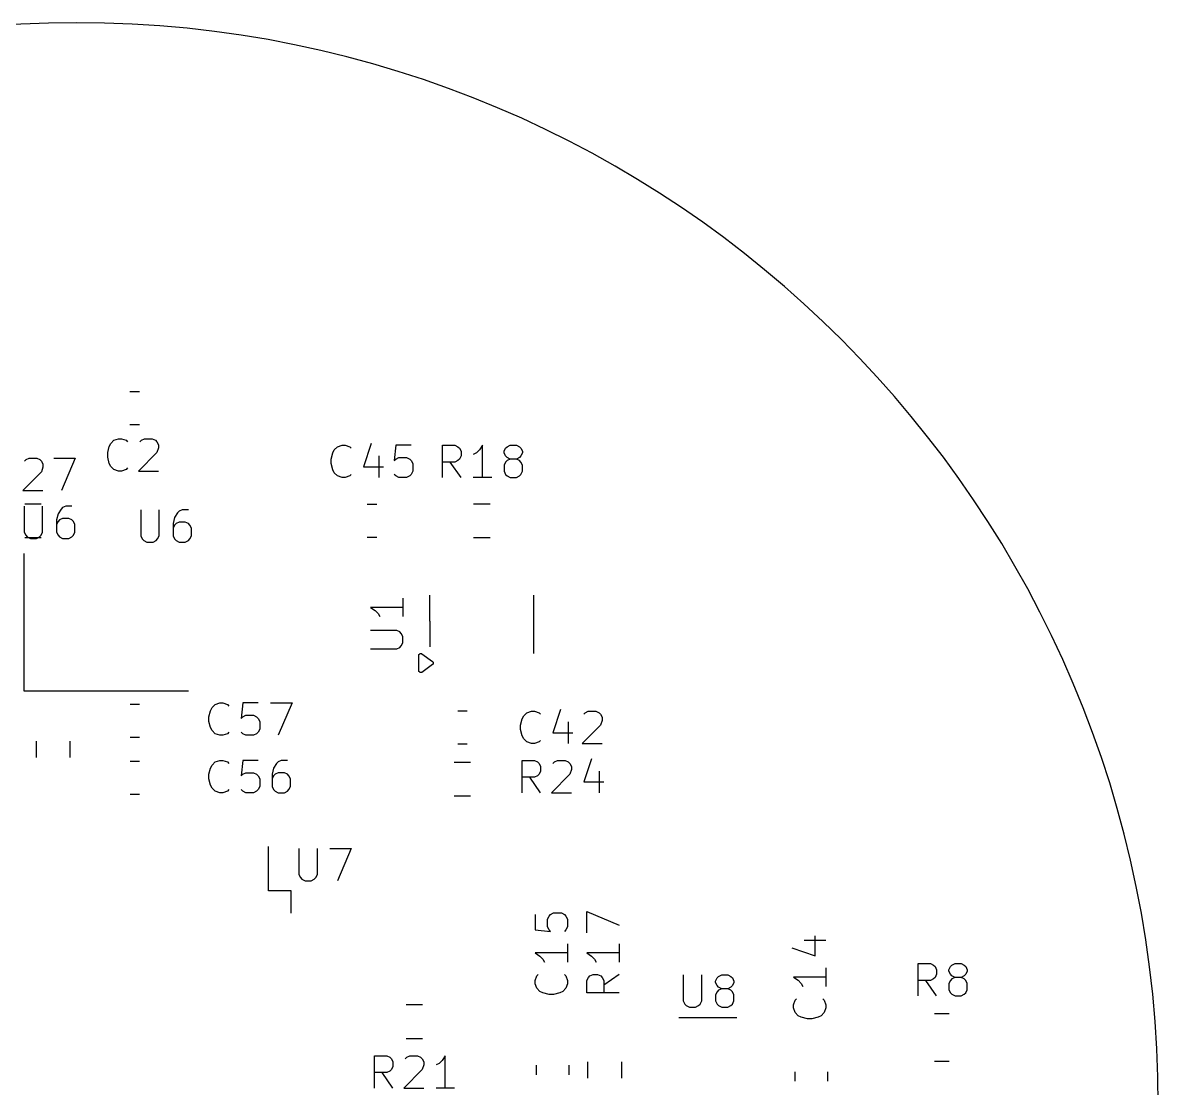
# Model space of a CAD drawing. Header units: inches. Extents: x 10 to 430, y -15 to 282.
# Drawn here: x 93.34 to 128.51, y 190.22 to 223.21 of the extents above; entities that cross this region are included whole.
import ezdxf

# ---------------------------------------------------------------- set-up
doc = ezdxf.new("R2010")
doc.units = ezdxf.units.IN
doc.header["$MEASUREMENT"] = 0
doc.layers.add('BLACK', color=7, linetype='Continuous')

msp = doc.modelspace()

# ---------------------------------------------------------------- linework, layer by layer
at = {"layer": 'BLACK', "linetype": 'Continuous'}
for p, q in [((96.663, 211.792), (96.955, 211.792)), ((96.663, 211.792), (96.955, 211.792)), ((96.663, 210.772), (96.955, 210.772)), ((96.663, 210.772), (96.955, 210.772)), ((96.164, 210.28), (96.307, 210.327)), ((96.164, 210.28), (96.307, 210.327)), ((96.307, 210.327), (96.402, 210.327)), ((96.307, 210.327), (96.402, 210.327)), ((96.402, 210.327), (96.545, 210.28)), ((96.402, 210.327), (96.545, 210.28)), ((97.021, 210.28), (97.116, 210.327)), ((97.021, 210.28), (97.116, 210.327)), ((97.116, 210.327), (97.354, 210.327)), ((97.116, 210.327), (97.354, 210.327)), ((97.354, 210.327), (97.45, 210.28)), ((97.354, 210.327), (97.45, 210.28)), ((95.973, 209.899), (96.021, 210.089)), ((95.973, 209.899), (96.021, 210.089)), ((96.021, 210.089), (96.069, 210.184)), ((96.021, 210.089), (96.069, 210.184)), ((96.069, 210.184), (96.164, 210.28)), ((96.069, 210.184), (96.164, 210.28)), ((96.545, 210.28), (96.592, 210.232)), ((96.545, 210.28), (96.592, 210.232)), ((96.973, 210.232), (97.021, 210.28)), ((96.973, 210.232), (97.021, 210.28)), ((97.45, 210.28), (97.497, 210.232)), ((97.45, 210.28), (97.497, 210.232)), ((97.497, 210.232), (97.545, 210.137)), ((97.497, 210.232), (97.545, 210.137)), ((97.545, 210.042), (97.497, 209.899)), ((97.545, 210.042), (97.497, 209.899)), ((97.545, 210.137), (97.545, 210.042)), ((97.545, 210.137), (97.545, 210.042)), ((102.945, 209.889), (102.992, 209.984)), ((102.945, 209.889), (102.992, 209.984)), ((102.992, 209.984), (103.088, 210.08)), ((102.992, 209.984), (103.088, 210.08)), ((103.088, 210.08), (103.231, 210.127)), ((103.088, 210.08), (103.231, 210.127)), ((103.231, 210.127), (103.326, 210.127)), ((103.231, 210.127), (103.326, 210.127)), ((103.326, 210.127), (103.469, 210.08)), ((103.326, 210.127), (103.469, 210.08)), ((103.469, 210.08), (103.516, 210.032)), ((103.469, 210.08), (103.516, 210.032)), ((104.135, 210.175), (103.897, 209.461)), ((104.135, 210.175), (103.897, 209.461)), ((104.897, 210.127), (104.85, 209.651)), ((104.897, 210.127), (104.85, 209.651)), ((105.373, 210.127), (104.897, 210.127)), ((105.373, 210.127), (104.897, 210.127)), ((106.345, 209.127), (106.345, 210.127)), ((106.345, 210.127), (106.726, 210.127)), ((106.345, 209.127), (106.345, 210.127)), ((106.345, 210.127), (106.726, 210.127)), ((106.726, 210.127), (106.821, 210.08)), ((106.726, 210.127), (106.821, 210.08)), ((106.821, 210.08), (106.869, 210.032)), ((106.821, 210.08), (106.869, 210.032)), ((106.869, 210.032), (106.916, 209.937)), ((106.869, 210.032), (106.916, 209.937)), ((107.488, 209.984), (107.392, 209.889)), ((107.488, 209.984), (107.392, 209.889)), ((107.583, 210.127), (107.488, 209.984)), ((107.583, 210.127), (107.488, 209.984)), ((107.583, 209.127), (107.583, 210.127)), ((107.583, 209.127), (107.583, 210.127)), ((108.25, 209.937), (108.297, 210.032)), ((108.25, 209.937), (108.297, 210.032)), ((108.297, 210.032), (108.345, 210.08)), ((108.297, 210.032), (108.345, 210.08)), ((108.345, 210.08), (108.44, 210.127)), ((108.345, 210.08), (108.44, 210.127)), ((108.44, 210.127), (108.631, 210.127)), ((108.44, 210.127), (108.631, 210.127)), ((108.631, 210.127), (108.726, 210.08)), ((108.631, 210.127), (108.726, 210.08)), ((108.726, 210.08), (108.773, 210.032)), ((108.726, 210.08), (108.773, 210.032)), ((108.773, 210.032), (108.821, 209.937)), ((108.773, 210.032), (108.821, 209.937)), ((93.397, 209.632), (93.445, 209.68)), ((93.445, 209.68), (93.54, 209.727)), ((93.54, 209.727), (93.778, 209.727)), ((93.778, 209.727), (93.873, 209.68)), ((93.873, 209.68), (93.921, 209.632)), ((93.921, 209.632), (93.969, 209.537)), ((94.302, 209.727), (94.969, 209.727)), ((94.969, 209.727), (94.54, 208.727)), ((95.973, 209.756), (95.973, 209.899)), ((95.973, 209.756), (95.973, 209.899)), ((96.021, 209.565), (95.973, 209.756)), ((96.021, 209.565), (95.973, 209.756)), ((97.497, 209.899), (96.926, 209.327)), ((97.497, 209.899), (96.926, 209.327)), ((102.897, 209.699), (102.945, 209.889)), ((102.897, 209.699), (102.945, 209.889)), ((102.897, 209.556), (102.897, 209.699)), ((102.897, 209.556), (102.897, 209.699)), ((104.373, 209.794), (104.373, 209.127)), ((104.373, 209.794), (104.373, 209.127)), ((104.85, 209.651), (104.897, 209.699)), ((104.85, 209.651), (104.897, 209.699)), ((104.897, 209.699), (104.992, 209.746)), ((104.897, 209.699), (104.992, 209.746)), ((104.992, 209.746), (105.231, 209.746)), ((104.992, 209.746), (105.231, 209.746)), ((105.231, 209.746), (105.326, 209.699)), ((105.231, 209.746), (105.326, 209.699)), ((105.326, 209.699), (105.373, 209.651)), ((105.326, 209.699), (105.373, 209.651)), ((105.373, 209.651), (105.421, 209.556)), ((105.373, 209.651), (105.421, 209.556)), ((106.726, 209.604), (106.345, 209.604)), ((106.726, 209.604), (106.345, 209.604)), ((106.916, 209.127), (106.583, 209.604)), ((106.916, 209.127), (106.583, 209.604)), ((106.821, 209.651), (106.726, 209.604)), ((106.821, 209.651), (106.726, 209.604)), ((106.869, 209.699), (106.821, 209.651)), ((106.869, 209.699), (106.821, 209.651)), ((106.916, 209.794), (106.869, 209.699)), ((106.916, 209.794), (106.869, 209.699)), ((106.916, 209.937), (106.916, 209.794)), ((106.916, 209.937), (106.916, 209.794)), ((107.392, 209.889), (107.297, 209.842)), ((107.392, 209.889), (107.297, 209.842)), ((108.25, 209.889), (108.25, 209.937)), ((108.25, 209.889), (108.25, 209.937)), ((108.297, 209.794), (108.25, 209.889)), ((108.297, 209.794), (108.25, 209.889)), ((108.297, 209.604), (108.25, 209.508)), ((108.297, 209.604), (108.25, 209.508)), ((108.345, 209.746), (108.297, 209.794)), ((108.345, 209.746), (108.297, 209.794)), ((108.345, 209.651), (108.297, 209.604)), ((108.345, 209.651), (108.297, 209.604)), ((108.44, 209.699), (108.345, 209.746)), ((108.44, 209.699), (108.345, 209.746)), ((108.44, 209.699), (108.345, 209.651)), ((108.44, 209.699), (108.345, 209.651)), ((108.631, 209.699), (108.44, 209.699)), ((108.631, 209.699), (108.44, 209.699)), ((108.726, 209.746), (108.631, 209.699)), ((108.726, 209.746), (108.631, 209.699)), ((108.726, 209.651), (108.631, 209.699)), ((108.726, 209.651), (108.631, 209.699)), ((108.773, 209.794), (108.726, 209.746)), ((108.773, 209.794), (108.726, 209.746)), ((108.773, 209.604), (108.726, 209.651)), ((108.773, 209.604), (108.726, 209.651)), ((108.821, 209.889), (108.773, 209.794)), ((108.821, 209.889), (108.773, 209.794)), ((108.821, 209.508), (108.773, 209.604)), ((108.821, 209.508), (108.773, 209.604)), ((108.821, 209.937), (108.821, 209.889)), ((108.821, 209.937), (108.821, 209.889)), ((93.921, 209.299), (93.35, 208.727)), ((93.969, 209.442), (93.921, 209.299)), ((93.969, 209.537), (93.969, 209.442)), ((96.069, 209.47), (96.021, 209.565)), ((96.069, 209.47), (96.021, 209.565)), ((96.164, 209.375), (96.069, 209.47)), ((96.164, 209.375), (96.069, 209.47)), ((96.307, 209.327), (96.164, 209.375)), ((96.307, 209.327), (96.164, 209.375)), ((96.402, 209.327), (96.307, 209.327)), ((96.402, 209.327), (96.307, 209.327)), ((96.545, 209.375), (96.402, 209.327)), ((96.545, 209.375), (96.402, 209.327)), ((96.592, 209.423), (96.545, 209.375)), ((96.592, 209.423), (96.545, 209.375)), ((96.926, 209.327), (97.545, 209.327)), ((96.926, 209.327), (97.545, 209.327)), ((102.945, 209.365), (102.897, 209.556)), ((102.945, 209.365), (102.897, 209.556)), ((102.992, 209.27), (102.945, 209.365)), ((102.992, 209.27), (102.945, 209.365)), ((103.088, 209.175), (102.992, 209.27)), ((103.088, 209.175), (102.992, 209.27)), ((103.897, 209.461), (104.516, 209.461)), ((103.897, 209.461), (104.516, 209.461)), ((105.421, 209.318), (105.373, 209.223)), ((105.421, 209.318), (105.373, 209.223)), ((105.421, 209.556), (105.421, 209.318)), ((105.421, 209.556), (105.421, 209.318)), ((108.25, 209.508), (108.25, 209.318)), ((108.25, 209.508), (108.25, 209.318)), ((108.25, 209.318), (108.297, 209.223)), ((108.25, 209.318), (108.297, 209.223)), ((108.773, 209.223), (108.821, 209.318)), ((108.773, 209.223), (108.821, 209.318)), ((108.821, 209.318), (108.821, 209.508)), ((108.821, 209.318), (108.821, 209.508)), ((103.231, 209.127), (103.088, 209.175)), ((103.231, 209.127), (103.088, 209.175)), ((103.326, 209.127), (103.231, 209.127)), ((103.326, 209.127), (103.231, 209.127)), ((103.469, 209.175), (103.326, 209.127)), ((103.469, 209.175), (103.326, 209.127)), ((103.516, 209.223), (103.469, 209.175)), ((103.516, 209.223), (103.469, 209.175)), ((104.897, 209.175), (104.85, 209.223)), ((104.897, 209.175), (104.85, 209.223)), ((104.992, 209.127), (104.897, 209.175)), ((104.992, 209.127), (104.897, 209.175)), ((105.231, 209.127), (104.992, 209.127)), ((105.231, 209.127), (104.992, 209.127)), ((105.326, 209.175), (105.231, 209.127)), ((105.326, 209.175), (105.231, 209.127)), ((105.373, 209.223), (105.326, 209.175)), ((105.373, 209.223), (105.326, 209.175)), ((107.869, 209.127), (107.297, 209.127)), ((107.869, 209.127), (107.297, 209.127)), ((108.297, 209.223), (108.345, 209.175)), ((108.297, 209.223), (108.345, 209.175)), ((108.345, 209.175), (108.44, 209.127)), ((108.345, 209.175), (108.44, 209.127)), ((108.44, 209.127), (108.631, 209.127)), ((108.44, 209.127), (108.631, 209.127)), ((108.631, 209.127), (108.726, 209.175)), ((108.631, 209.127), (108.726, 209.175)), ((108.726, 209.175), (108.773, 209.223)), ((108.726, 209.175), (108.773, 209.223)), ((93.35, 208.727), (93.969, 208.727)), ((93.387, 208.241), (93.387, 207.432)), ((93.914, 208.305), (93.404, 208.305)), ((93.959, 207.432), (93.959, 208.241)), ((94.578, 208.194), (94.53, 208.146)), ((94.673, 208.241), (94.578, 208.194)), ((94.863, 208.241), (94.673, 208.241)), ((104.305, 208.292), (104.013, 208.292)), ((104.305, 208.292), (104.013, 208.292)), ((107.814, 208.305), (107.304, 208.305)), ((107.814, 208.305), (107.304, 208.305)), ((94.435, 208.003), (94.387, 207.813)), ((94.53, 208.146), (94.435, 208.003)), ((94.578, 207.86), (94.482, 207.813)), ((94.768, 207.86), (94.578, 207.86)), ((94.863, 207.813), (94.768, 207.86)), ((96.997, 208.127), (96.997, 207.318)), ((97.569, 207.318), (97.569, 208.127)), ((98.045, 207.889), (97.997, 207.699)), ((98.14, 208.032), (98.045, 207.889)), ((98.188, 208.08), (98.14, 208.032)), ((98.283, 208.127), (98.188, 208.08)), ((98.473, 208.127), (98.283, 208.127)), ((94.387, 207.813), (94.387, 207.432)), ((94.435, 207.765), (94.387, 207.67)), ((94.482, 207.813), (94.435, 207.765)), ((94.911, 207.765), (94.863, 207.813)), ((94.959, 207.67), (94.911, 207.765)), ((94.959, 207.432), (94.959, 207.67)), ((97.997, 207.699), (97.997, 207.318)), ((98.045, 207.651), (97.997, 207.556)), ((98.092, 207.699), (98.045, 207.651)), ((98.188, 207.746), (98.092, 207.699)), ((98.378, 207.746), (98.188, 207.746)), ((98.473, 207.699), (98.378, 207.746)), ((98.521, 207.651), (98.473, 207.699)), ((98.569, 207.556), (98.521, 207.651)), ((98.569, 207.318), (98.569, 207.556)), ((93.387, 207.432), (93.435, 207.337)), ((93.914, 207.26), (93.404, 207.26)), ((93.435, 207.337), (93.482, 207.289)), ((93.482, 207.289), (93.578, 207.241)), ((93.578, 207.241), (93.768, 207.241)), ((93.768, 207.241), (93.863, 207.289)), ((93.863, 207.289), (93.911, 207.337)), ((93.911, 207.337), (93.959, 207.432)), ((94.387, 207.432), (94.435, 207.337)), ((94.435, 207.337), (94.482, 207.289)), ((94.482, 207.289), (94.578, 207.241)), ((94.578, 207.241), (94.768, 207.241)), ((94.768, 207.241), (94.863, 207.289)), ((94.863, 207.289), (94.911, 207.337)), ((94.911, 207.337), (94.959, 207.432)), ((96.997, 207.318), (97.045, 207.223)), ((97.045, 207.223), (97.092, 207.175)), ((97.092, 207.175), (97.188, 207.127)), ((97.378, 207.127), (97.473, 207.175)), ((97.473, 207.175), (97.521, 207.223)), ((97.521, 207.223), (97.569, 207.318)), ((97.997, 207.318), (98.045, 207.223)), ((98.045, 207.223), (98.092, 207.175)), ((98.092, 207.175), (98.188, 207.127)), ((98.378, 207.127), (98.473, 207.175)), ((98.473, 207.175), (98.521, 207.223)), ((98.521, 207.223), (98.569, 207.318)), ((104.305, 207.272), (104.013, 207.272)), ((104.305, 207.272), (104.013, 207.272)), ((107.814, 207.26), (107.304, 207.26)), ((107.814, 207.26), (107.304, 207.26)), ((97.188, 207.127), (97.378, 207.127)), ((98.188, 207.127), (98.378, 207.127)), ((93.377, 206.773), (93.377, 202.523)), ((93.377, 206.773), (93.377, 202.523)), ((105.114, 205.392), (105.114, 204.82)), ((105.114, 205.392), (105.114, 204.82)), ((105.949, 204.682), (105.949, 205.482)), ((105.949, 204.682), (105.949, 205.482)), ((109.169, 203.682), (109.169, 205.482)), ((109.169, 203.682), (109.169, 205.482)), ((105.114, 205.106), (104.114, 205.106)), ((104.114, 205.106), (104.257, 205.011)), ((105.114, 205.106), (104.114, 205.106)), ((104.114, 205.106), (104.257, 205.011)), ((104.257, 205.011), (104.352, 204.915)), ((104.257, 205.011), (104.352, 204.915)), ((104.352, 204.915), (104.4, 204.82)), ((104.352, 204.915), (104.4, 204.82)), ((105.949, 204.682), (105.949, 203.882)), ((105.949, 204.682), (105.949, 203.882)), ((104.923, 204.392), (104.114, 204.392)), ((104.923, 204.392), (104.114, 204.392)), ((105.019, 204.344), (104.923, 204.392)), ((105.019, 204.344), (104.923, 204.392)), ((105.066, 204.296), (105.019, 204.344)), ((105.066, 204.296), (105.019, 204.344)), ((105.114, 204.201), (105.066, 204.296)), ((105.114, 204.201), (105.066, 204.296)), ((105.066, 203.915), (105.114, 204.011)), ((105.066, 203.915), (105.114, 204.011)), ((105.114, 204.011), (105.114, 204.201)), ((105.114, 204.011), (105.114, 204.201)), ((104.114, 203.82), (104.923, 203.82)), ((104.114, 203.82), (104.923, 203.82)), ((104.923, 203.82), (105.019, 203.868)), ((104.923, 203.82), (105.019, 203.868)), ((105.019, 203.868), (105.066, 203.915)), ((105.019, 203.868), (105.066, 203.915)), ((105.609, 203.622), (105.611, 203.633)), ((105.609, 203.622), (105.611, 203.633)), ((105.609, 203.142), (105.609, 203.622)), ((105.609, 203.142), (105.609, 203.622)), ((105.611, 203.636), (105.612, 203.638)), ((105.611, 203.636), (105.612, 203.638)), ((105.611, 203.633), (105.611, 203.636)), ((105.611, 203.633), (105.611, 203.636)), ((105.612, 203.638), (105.614, 203.645)), ((105.612, 203.638), (105.614, 203.645)), ((105.614, 203.645), (105.627, 203.658)), ((105.614, 203.645), (105.627, 203.658)), ((105.627, 203.658), (105.638, 203.673)), ((105.627, 203.658), (105.638, 203.673)), ((105.638, 203.673), (105.643, 203.674)), ((105.638, 203.673), (105.643, 203.674)), ((105.643, 203.674), (105.646, 203.678)), ((105.643, 203.674), (105.646, 203.678)), ((105.646, 203.678), (105.665, 203.678)), ((105.646, 203.678), (105.665, 203.678)), ((105.665, 203.678), (105.683, 203.68)), ((105.665, 203.678), (105.683, 203.68)), ((105.683, 203.68), (105.689, 203.678)), ((105.683, 203.68), (105.689, 203.678)), ((105.689, 203.678), (105.692, 203.678)), ((105.689, 203.678), (105.692, 203.678)), ((105.692, 203.678), (105.694, 203.675)), ((105.692, 203.678), (105.694, 203.675)), ((105.694, 203.675), (105.704, 203.671)), ((105.694, 203.675), (105.704, 203.671)), ((105.704, 203.671), (106.034, 203.431)), ((105.704, 203.671), (106.034, 203.431)), ((106.034, 203.334), (105.704, 203.094)), ((106.034, 203.334), (105.704, 203.094)), ((106.034, 203.431), (106.05, 203.413)), ((106.034, 203.431), (106.05, 203.413)), ((106.05, 203.351), (106.034, 203.334)), ((106.05, 203.351), (106.034, 203.334)), ((106.05, 203.413), (106.052, 203.404)), ((106.05, 203.413), (106.052, 203.404)), ((106.052, 203.36), (106.05, 203.351)), ((106.052, 203.36), (106.05, 203.351)), ((106.052, 203.404), (106.057, 203.396)), ((106.052, 203.404), (106.057, 203.396)), ((106.057, 203.368), (106.052, 203.36)), ((106.057, 203.368), (106.052, 203.36)), ((106.057, 203.396), (106.055, 203.382)), ((106.057, 203.396), (106.055, 203.382)), ((106.055, 203.382), (106.057, 203.368)), ((106.055, 203.382), (106.057, 203.368)), ((105.611, 203.131), (105.609, 203.142)), ((105.611, 203.131), (105.609, 203.142)), ((105.611, 203.128), (105.611, 203.131)), ((105.611, 203.128), (105.611, 203.131)), ((105.612, 203.126), (105.611, 203.128)), ((105.612, 203.126), (105.611, 203.128)), ((105.614, 203.119), (105.612, 203.126)), ((105.614, 203.119), (105.612, 203.126)), ((105.627, 203.106), (105.614, 203.119)), ((105.627, 203.106), (105.614, 203.119)), ((105.638, 203.091), (105.627, 203.106)), ((105.638, 203.091), (105.627, 203.106)), ((105.643, 203.09), (105.638, 203.091)), ((105.643, 203.09), (105.638, 203.091)), ((105.646, 203.087), (105.643, 203.09)), ((105.646, 203.087), (105.643, 203.09)), ((105.665, 203.087), (105.646, 203.087)), ((105.665, 203.087), (105.646, 203.087)), ((105.683, 203.084), (105.665, 203.087)), ((105.683, 203.084), (105.665, 203.087)), ((105.689, 203.087), (105.683, 203.084)), ((105.689, 203.087), (105.683, 203.084)), ((105.692, 203.087), (105.689, 203.087)), ((105.692, 203.087), (105.689, 203.087)), ((105.694, 203.089), (105.692, 203.087)), ((105.694, 203.089), (105.692, 203.087)), ((105.704, 203.094), (105.694, 203.089)), ((105.704, 203.094), (105.694, 203.089)), ((93.377, 202.523), (98.477, 202.523)), ((93.377, 202.523), (98.477, 202.523)), ((96.67, 202.11), (96.962, 202.11)), ((96.67, 202.11), (96.962, 202.11)), ((99.11, 201.717), (99.158, 201.907)), ((99.11, 201.717), (99.158, 201.907)), ((99.158, 201.907), (99.205, 202.002)), ((99.158, 201.907), (99.205, 202.002)), ((99.205, 202.002), (99.301, 202.098)), ((99.205, 202.002), (99.301, 202.098)), ((99.301, 202.098), (99.444, 202.145)), ((99.301, 202.098), (99.444, 202.145)), ((99.444, 202.145), (99.539, 202.145)), ((99.444, 202.145), (99.539, 202.145)), ((99.539, 202.145), (99.682, 202.098)), ((99.539, 202.145), (99.682, 202.098)), ((99.682, 202.098), (99.729, 202.05)), ((99.682, 202.098), (99.729, 202.05)), ((100.158, 202.145), (100.11, 201.669)), ((100.158, 202.145), (100.11, 201.669)), ((100.634, 202.145), (100.158, 202.145)), ((100.634, 202.145), (100.158, 202.145)), ((101.015, 202.145), (101.682, 202.145)), ((101.015, 202.145), (101.682, 202.145)), ((101.682, 202.145), (101.253, 201.145)), ((101.682, 202.145), (101.253, 201.145)), ((107.105, 201.892), (106.813, 201.892)), ((107.105, 201.892), (106.813, 201.892)), ((108.953, 201.844), (109.096, 201.891)), ((108.953, 201.844), (109.096, 201.891)), ((109.096, 201.891), (109.191, 201.891)), ((109.096, 201.891), (109.191, 201.891)), ((109.191, 201.891), (109.334, 201.844)), ((109.191, 201.891), (109.334, 201.844)), ((110, 201.939), (109.762, 201.225)), ((110, 201.939), (109.762, 201.225)), ((110.762, 201.844), (110.857, 201.891)), ((110.762, 201.844), (110.857, 201.891)), ((110.857, 201.891), (111.096, 201.891)), ((110.857, 201.891), (111.096, 201.891)), ((111.096, 201.891), (111.191, 201.844)), ((111.096, 201.891), (111.191, 201.844)), ((99.11, 201.574), (99.11, 201.717)), ((99.11, 201.574), (99.11, 201.717)), ((99.158, 201.383), (99.11, 201.574)), ((99.158, 201.383), (99.11, 201.574)), ((100.11, 201.669), (100.158, 201.717)), ((100.11, 201.669), (100.158, 201.717)), ((100.158, 201.717), (100.253, 201.764)), ((100.158, 201.717), (100.253, 201.764)), ((100.253, 201.764), (100.491, 201.764)), ((100.253, 201.764), (100.491, 201.764)), ((100.491, 201.764), (100.586, 201.717)), ((100.491, 201.764), (100.586, 201.717)), ((100.586, 201.717), (100.634, 201.669)), ((100.586, 201.717), (100.634, 201.669)), ((100.634, 201.669), (100.682, 201.574)), ((100.634, 201.669), (100.682, 201.574)), ((100.682, 201.574), (100.682, 201.336)), ((100.682, 201.574), (100.682, 201.336)), ((108.762, 201.463), (108.81, 201.653)), ((108.762, 201.463), (108.81, 201.653)), ((108.81, 201.653), (108.857, 201.748)), ((108.81, 201.653), (108.857, 201.748)), ((108.857, 201.748), (108.953, 201.844)), ((108.857, 201.748), (108.953, 201.844)), ((109.334, 201.844), (109.381, 201.796)), ((109.334, 201.844), (109.381, 201.796)), ((110.238, 201.558), (110.238, 200.891)), ((110.238, 201.558), (110.238, 200.891)), ((110.715, 201.796), (110.762, 201.844)), ((110.715, 201.796), (110.762, 201.844)), ((111.191, 201.844), (111.238, 201.796)), ((111.191, 201.844), (111.238, 201.796)), ((111.238, 201.796), (111.286, 201.701)), ((111.238, 201.796), (111.286, 201.701)), ((111.286, 201.606), (111.238, 201.463)), ((111.286, 201.606), (111.238, 201.463)), ((111.286, 201.701), (111.286, 201.606)), ((111.286, 201.701), (111.286, 201.606)), ((99.205, 201.288), (99.158, 201.383)), ((99.205, 201.288), (99.158, 201.383)), ((99.301, 201.193), (99.205, 201.288)), ((99.301, 201.193), (99.205, 201.288)), ((99.444, 201.145), (99.301, 201.193)), ((99.444, 201.145), (99.301, 201.193)), ((99.682, 201.193), (99.539, 201.145)), ((99.682, 201.193), (99.539, 201.145)), ((99.729, 201.241), (99.682, 201.193)), ((99.729, 201.241), (99.682, 201.193)), ((100.158, 201.193), (100.11, 201.241)), ((100.158, 201.193), (100.11, 201.241)), ((100.253, 201.145), (100.158, 201.193)), ((100.253, 201.145), (100.158, 201.193)), ((100.586, 201.193), (100.491, 201.145)), ((100.586, 201.193), (100.491, 201.145)), ((100.634, 201.241), (100.586, 201.193)), ((100.634, 201.241), (100.586, 201.193)), ((100.682, 201.336), (100.634, 201.241)), ((100.682, 201.336), (100.634, 201.241)), ((108.762, 201.32), (108.762, 201.463)), ((108.762, 201.32), (108.762, 201.463)), ((108.81, 201.129), (108.762, 201.32)), ((108.81, 201.129), (108.762, 201.32)), ((109.762, 201.225), (110.381, 201.225)), ((109.762, 201.225), (110.381, 201.225)), ((111.238, 201.463), (110.667, 200.891)), ((111.238, 201.463), (110.667, 200.891)), ((93.754, 200.966), (93.754, 200.456)), ((93.754, 200.966), (93.754, 200.456)), ((94.799, 200.966), (94.799, 200.456)), ((94.799, 200.966), (94.799, 200.456)), ((96.67, 201.09), (96.962, 201.09)), ((96.67, 201.09), (96.962, 201.09)), ((99.539, 201.145), (99.444, 201.145)), ((99.539, 201.145), (99.444, 201.145)), ((100.491, 201.145), (100.253, 201.145)), ((100.491, 201.145), (100.253, 201.145)), ((107.105, 200.872), (106.813, 200.872)), ((107.105, 200.872), (106.813, 200.872)), ((108.857, 201.034), (108.81, 201.129)), ((108.857, 201.034), (108.81, 201.129)), ((108.953, 200.939), (108.857, 201.034)), ((108.953, 200.939), (108.857, 201.034)), ((109.096, 200.891), (108.953, 200.939)), ((109.096, 200.891), (108.953, 200.939)), ((109.191, 200.891), (109.096, 200.891)), ((109.191, 200.891), (109.096, 200.891)), ((109.334, 200.939), (109.191, 200.891)), ((109.334, 200.939), (109.191, 200.891)), ((109.381, 200.987), (109.334, 200.939)), ((109.381, 200.987), (109.334, 200.939)), ((110.667, 200.891), (111.286, 200.891)), ((110.667, 200.891), (111.286, 200.891)), ((96.962, 200.332), (96.67, 200.332)), ((96.962, 200.332), (96.67, 200.332)), ((99.11, 199.939), (99.158, 200.129)), ((99.11, 199.939), (99.158, 200.129)), ((99.158, 200.129), (99.205, 200.224)), ((99.158, 200.129), (99.205, 200.224)), ((99.205, 200.224), (99.301, 200.32)), ((99.205, 200.224), (99.301, 200.32)), ((99.301, 200.32), (99.444, 200.367)), ((99.301, 200.32), (99.444, 200.367)), ((99.444, 200.367), (99.539, 200.367)), ((99.444, 200.367), (99.539, 200.367)), ((99.539, 200.367), (99.682, 200.32)), ((99.539, 200.367), (99.682, 200.32)), ((99.682, 200.32), (99.729, 200.272)), ((99.682, 200.32), (99.729, 200.272)), ((100.158, 200.367), (100.11, 199.891)), ((100.158, 200.367), (100.11, 199.891)), ((100.634, 200.367), (100.158, 200.367)), ((100.634, 200.367), (100.158, 200.367)), ((101.11, 200.129), (101.063, 199.939)), ((101.11, 200.129), (101.063, 199.939)), ((101.205, 200.272), (101.11, 200.129)), ((101.205, 200.272), (101.11, 200.129)), ((101.253, 200.32), (101.205, 200.272)), ((101.253, 200.32), (101.205, 200.272)), ((101.348, 200.367), (101.253, 200.32)), ((101.348, 200.367), (101.253, 200.32)), ((101.539, 200.367), (101.348, 200.367)), ((101.539, 200.367), (101.348, 200.367)), ((107.214, 200.305), (106.704, 200.305)), ((107.214, 200.305), (106.704, 200.305)), ((108.81, 199.367), (108.81, 200.367)), ((108.81, 200.367), (109.191, 200.367)), ((108.81, 199.367), (108.81, 200.367)), ((108.81, 200.367), (109.191, 200.367)), ((109.191, 200.367), (109.286, 200.32)), ((109.191, 200.367), (109.286, 200.32)), ((109.286, 200.32), (109.334, 200.272)), ((109.286, 200.32), (109.334, 200.272)), ((109.334, 200.272), (109.381, 200.177)), ((109.334, 200.272), (109.381, 200.177)), ((109.381, 200.177), (109.381, 200.034)), ((109.381, 200.177), (109.381, 200.034)), ((109.762, 200.272), (109.81, 200.32)), ((109.762, 200.272), (109.81, 200.32)), ((109.81, 200.32), (109.905, 200.367)), ((109.81, 200.32), (109.905, 200.367)), ((109.905, 200.367), (110.143, 200.367)), ((109.905, 200.367), (110.143, 200.367)), ((110.143, 200.367), (110.238, 200.32)), ((110.143, 200.367), (110.238, 200.32)), ((110.238, 200.32), (110.286, 200.272)), ((110.238, 200.32), (110.286, 200.272)), ((110.286, 200.272), (110.334, 200.177)), ((110.286, 200.272), (110.334, 200.177)), ((110.334, 200.177), (110.334, 200.082)), ((110.334, 200.177), (110.334, 200.082)), ((110.953, 200.415), (110.715, 199.701)), ((110.953, 200.415), (110.715, 199.701)), ((99.11, 199.796), (99.11, 199.939)), ((99.11, 199.796), (99.11, 199.939)), ((99.158, 199.605), (99.11, 199.796)), ((99.158, 199.605), (99.11, 199.796)), ((100.11, 199.891), (100.158, 199.939)), ((100.11, 199.891), (100.158, 199.939)), ((100.158, 199.939), (100.253, 199.986)), ((100.158, 199.939), (100.253, 199.986)), ((100.253, 199.986), (100.491, 199.986)), ((100.253, 199.986), (100.491, 199.986)), ((100.491, 199.986), (100.586, 199.939)), ((100.491, 199.986), (100.586, 199.939)), ((100.586, 199.939), (100.634, 199.891)), ((100.586, 199.939), (100.634, 199.891)), ((100.634, 199.891), (100.682, 199.796)), ((100.634, 199.891), (100.682, 199.796)), ((100.682, 199.796), (100.682, 199.558)), ((100.682, 199.796), (100.682, 199.558)), ((101.063, 199.939), (101.063, 199.558)), ((101.063, 199.939), (101.063, 199.558)), ((101.11, 199.891), (101.063, 199.796)), ((101.11, 199.891), (101.063, 199.796)), ((101.158, 199.939), (101.11, 199.891)), ((101.158, 199.939), (101.11, 199.891)), ((101.253, 199.986), (101.158, 199.939)), ((101.253, 199.986), (101.158, 199.939)), ((101.444, 199.986), (101.253, 199.986)), ((101.444, 199.986), (101.253, 199.986)), ((101.539, 199.939), (101.444, 199.986)), ((101.539, 199.939), (101.444, 199.986)), ((101.586, 199.891), (101.539, 199.939)), ((101.586, 199.891), (101.539, 199.939)), ((101.634, 199.796), (101.586, 199.891)), ((101.634, 199.796), (101.586, 199.891)), ((101.634, 199.558), (101.634, 199.796)), ((101.634, 199.558), (101.634, 199.796)), ((109.191, 199.844), (108.81, 199.844)), ((109.191, 199.844), (108.81, 199.844)), ((109.381, 199.367), (109.048, 199.844)), ((109.381, 199.367), (109.048, 199.844)), ((109.286, 199.891), (109.191, 199.844)), ((109.286, 199.891), (109.191, 199.844)), ((109.334, 199.939), (109.286, 199.891)), ((109.334, 199.939), (109.286, 199.891)), ((109.381, 200.034), (109.334, 199.939)), ((109.381, 200.034), (109.334, 199.939)), ((110.286, 199.939), (109.715, 199.367)), ((110.286, 199.939), (109.715, 199.367)), ((110.334, 200.082), (110.286, 199.939)), ((110.334, 200.082), (110.286, 199.939)), ((111.191, 200.034), (111.191, 199.367)), ((111.191, 200.034), (111.191, 199.367)), ((99.205, 199.51), (99.158, 199.605)), ((99.205, 199.51), (99.158, 199.605)), ((99.301, 199.415), (99.205, 199.51)), ((99.301, 199.415), (99.205, 199.51)), ((99.444, 199.367), (99.301, 199.415)), ((99.444, 199.367), (99.301, 199.415)), ((99.682, 199.415), (99.539, 199.367)), ((99.682, 199.415), (99.539, 199.367)), ((99.729, 199.463), (99.682, 199.415)), ((99.729, 199.463), (99.682, 199.415)), ((100.158, 199.415), (100.11, 199.463)), ((100.158, 199.415), (100.11, 199.463)), ((100.253, 199.367), (100.158, 199.415)), ((100.253, 199.367), (100.158, 199.415)), ((100.586, 199.415), (100.491, 199.367)), ((100.586, 199.415), (100.491, 199.367)), ((100.634, 199.463), (100.586, 199.415)), ((100.634, 199.463), (100.586, 199.415)), ((100.682, 199.558), (100.634, 199.463)), ((100.682, 199.558), (100.634, 199.463)), ((101.063, 199.558), (101.11, 199.463)), ((101.063, 199.558), (101.11, 199.463)), ((101.11, 199.463), (101.158, 199.415)), ((101.11, 199.463), (101.158, 199.415)), ((101.158, 199.415), (101.253, 199.367)), ((101.158, 199.415), (101.253, 199.367)), ((101.444, 199.367), (101.539, 199.415)), ((101.444, 199.367), (101.539, 199.415)), ((101.539, 199.415), (101.586, 199.463)), ((101.539, 199.415), (101.586, 199.463)), ((101.586, 199.463), (101.634, 199.558)), ((101.586, 199.463), (101.634, 199.558)), ((110.715, 199.701), (111.334, 199.701)), ((110.715, 199.701), (111.334, 199.701)), ((96.962, 199.312), (96.67, 199.312)), ((96.962, 199.312), (96.67, 199.312)), ((99.539, 199.367), (99.444, 199.367)), ((99.539, 199.367), (99.444, 199.367)), ((100.491, 199.367), (100.253, 199.367)), ((100.491, 199.367), (100.253, 199.367)), ((101.253, 199.367), (101.444, 199.367)), ((101.253, 199.367), (101.444, 199.367)), ((107.214, 199.26), (106.704, 199.26)), ((107.214, 199.26), (106.704, 199.26)), ((109.715, 199.367), (110.334, 199.367)), ((109.715, 199.367), (110.334, 199.367)), ((100.955, 196.334), (100.955, 197.699)), ((100.955, 196.334), (100.955, 197.699)), ((101.896, 197.643), (101.896, 196.834)), ((101.896, 197.643), (101.896, 196.834)), ((102.468, 196.834), (102.468, 197.643)), ((102.468, 196.834), (102.468, 197.643)), ((102.849, 197.643), (103.515, 197.643)), ((102.849, 197.643), (103.515, 197.643)), ((103.515, 197.643), (103.087, 196.643)), ((103.515, 197.643), (103.087, 196.643)), ((101.896, 196.834), (101.944, 196.738)), ((101.896, 196.834), (101.944, 196.738)), ((101.944, 196.738), (101.991, 196.691)), ((101.944, 196.738), (101.991, 196.691)), ((101.991, 196.691), (102.087, 196.643)), ((101.991, 196.691), (102.087, 196.643)), ((102.087, 196.643), (102.277, 196.643)), ((102.087, 196.643), (102.277, 196.643)), ((102.277, 196.643), (102.372, 196.691)), ((102.277, 196.643), (102.372, 196.691)), ((102.372, 196.691), (102.42, 196.738)), ((102.372, 196.691), (102.42, 196.738)), ((102.42, 196.738), (102.468, 196.834)), ((102.42, 196.738), (102.468, 196.834)), ((101.655, 196.334), (100.955, 196.334)), ((101.655, 196.334), (100.955, 196.334)), ((101.655, 195.634), (101.655, 196.334)), ((101.655, 195.634), (101.655, 196.334)), ((109.214, 195.596), (109.214, 195.12)), ((109.214, 195.596), (109.214, 195.12)), ((109.595, 195.454), (109.643, 195.549)), ((109.595, 195.454), (109.643, 195.549)), ((109.643, 195.549), (109.69, 195.596)), ((109.643, 195.549), (109.69, 195.596)), ((109.69, 195.596), (109.785, 195.644)), ((109.69, 195.596), (109.785, 195.644)), ((109.785, 195.644), (110.023, 195.644)), ((109.785, 195.644), (110.023, 195.644)), ((110.023, 195.644), (110.119, 195.596)), ((110.023, 195.644), (110.119, 195.596)), ((110.119, 195.596), (110.166, 195.549)), ((110.119, 195.596), (110.166, 195.549)), ((110.166, 195.549), (110.214, 195.454)), ((110.166, 195.549), (110.214, 195.454)), ((110.814, 195.025), (110.814, 195.692)), ((110.814, 195.692), (111.814, 195.263)), ((110.814, 195.025), (110.814, 195.692)), ((110.814, 195.692), (111.814, 195.263)), ((109.595, 195.215), (109.595, 195.454)), ((109.595, 195.215), (109.595, 195.454)), ((109.643, 195.12), (109.595, 195.215)), ((109.643, 195.12), (109.595, 195.215)), ((110.214, 195.215), (110.166, 195.12)), ((110.214, 195.215), (110.166, 195.12)), ((110.214, 195.454), (110.214, 195.215)), ((110.214, 195.454), (110.214, 195.215)), ((109.214, 195.12), (109.69, 195.073)), ((109.214, 195.12), (109.69, 195.073)), ((109.69, 195.073), (109.643, 195.12)), ((109.69, 195.073), (109.643, 195.12)), ((110.166, 195.12), (110.119, 195.073)), ((110.166, 195.12), (110.119, 195.073)), ((117.881, 194.321), (117.881, 194.94)), ((117.881, 194.321), (117.881, 194.94)), ((110.214, 194.692), (110.214, 194.12)), ((110.214, 194.692), (110.214, 194.12)), ((111.814, 194.692), (111.814, 194.12)), ((111.814, 194.692), (111.814, 194.12)), ((117.166, 194.559), (117.881, 194.321)), ((117.166, 194.559), (117.881, 194.321)), ((117.547, 194.797), (118.214, 194.797)), ((117.547, 194.797), (118.214, 194.797)), ((110.214, 194.406), (109.214, 194.406)), ((109.214, 194.406), (109.357, 194.311)), ((110.214, 194.406), (109.214, 194.406)), ((109.214, 194.406), (109.357, 194.311)), ((109.357, 194.311), (109.452, 194.215)), ((109.357, 194.311), (109.452, 194.215)), ((109.452, 194.215), (109.5, 194.12)), ((109.452, 194.215), (109.5, 194.12)), ((111.814, 194.406), (110.814, 194.406)), ((110.814, 194.406), (110.957, 194.311)), ((111.814, 194.406), (110.814, 194.406)), ((110.814, 194.406), (110.957, 194.311)), ((110.957, 194.311), (111.052, 194.215)), ((110.957, 194.311), (111.052, 194.215)), ((111.052, 194.215), (111.1, 194.12)), ((111.052, 194.215), (111.1, 194.12)), ((118.214, 193.94), (118.214, 193.368)), ((118.214, 193.94), (118.214, 193.368)), ((121.071, 193.077), (121.071, 194.077)), ((121.071, 194.077), (121.452, 194.077)), ((121.071, 193.077), (121.071, 194.077)), ((121.071, 194.077), (121.452, 194.077)), ((121.452, 194.077), (121.547, 194.03)), ((121.452, 194.077), (121.547, 194.03)), ((121.547, 194.03), (121.595, 193.982)), ((121.547, 194.03), (121.595, 193.982)), ((121.595, 193.982), (121.642, 193.887)), ((121.595, 193.982), (121.642, 193.887)), ((121.642, 193.887), (121.642, 193.744)), ((121.642, 193.887), (121.642, 193.744)), ((122.023, 193.887), (122.071, 193.982)), ((122.023, 193.887), (122.071, 193.982)), ((122.023, 193.839), (122.023, 193.887)), ((122.023, 193.839), (122.023, 193.887)), ((122.071, 193.744), (122.023, 193.839)), ((122.071, 193.744), (122.023, 193.839)), ((122.071, 193.982), (122.119, 194.03)), ((122.071, 193.982), (122.119, 194.03)), ((122.119, 194.03), (122.214, 194.077)), ((122.119, 194.03), (122.214, 194.077)), ((122.214, 194.077), (122.404, 194.077)), ((122.214, 194.077), (122.404, 194.077)), ((122.404, 194.077), (122.5, 194.03)), ((122.404, 194.077), (122.5, 194.03)), ((122.5, 194.03), (122.547, 193.982)), ((122.5, 194.03), (122.547, 193.982)), ((122.547, 193.982), (122.595, 193.887)), ((122.547, 193.982), (122.595, 193.887)), ((122.595, 193.839), (122.547, 193.744)), ((122.595, 193.839), (122.547, 193.744)), ((122.595, 193.887), (122.595, 193.839)), ((122.595, 193.887), (122.595, 193.839)), ((109.214, 193.549), (109.262, 193.692)), ((109.214, 193.549), (109.262, 193.692)), ((109.214, 193.454), (109.214, 193.549)), ((109.214, 193.454), (109.214, 193.549)), ((109.262, 193.311), (109.214, 193.454)), ((109.262, 193.311), (109.214, 193.454)), ((109.262, 193.692), (109.309, 193.739)), ((109.262, 193.692), (109.309, 193.739)), ((110.119, 193.739), (110.166, 193.692)), ((110.119, 193.739), (110.166, 193.692)), ((110.166, 193.692), (110.214, 193.549)), ((110.166, 193.692), (110.214, 193.549)), ((110.214, 193.454), (110.166, 193.311)), ((110.214, 193.454), (110.166, 193.311)), ((110.214, 193.549), (110.214, 193.454)), ((110.214, 193.549), (110.214, 193.454)), ((110.814, 193.549), (110.862, 193.644)), ((110.814, 193.549), (110.862, 193.644)), ((110.814, 193.168), (110.814, 193.549)), ((110.814, 193.168), (110.814, 193.549)), ((110.862, 193.644), (110.909, 193.692)), ((110.862, 193.644), (110.909, 193.692)), ((110.909, 193.692), (111.004, 193.739)), ((110.909, 193.692), (111.004, 193.739)), ((111.004, 193.739), (111.147, 193.739)), ((111.004, 193.739), (111.147, 193.739)), ((111.147, 193.739), (111.243, 193.692)), ((111.147, 193.739), (111.243, 193.692)), ((111.243, 193.692), (111.29, 193.644)), ((111.243, 193.692), (111.29, 193.644)), ((111.29, 193.644), (111.338, 193.549)), ((111.29, 193.644), (111.338, 193.549)), ((111.814, 193.739), (111.338, 193.406)), ((111.814, 193.739), (111.338, 193.406)), ((111.338, 193.549), (111.338, 193.168)), ((111.338, 193.549), (111.338, 193.168)), ((113.797, 193.727), (113.797, 192.918)), ((113.797, 193.727), (113.797, 192.918)), ((114.369, 192.918), (114.369, 193.727)), ((114.369, 192.918), (114.369, 193.727)), ((114.797, 193.537), (114.845, 193.632)), ((114.797, 193.537), (114.845, 193.632)), ((114.797, 193.489), (114.797, 193.537)), ((114.797, 193.489), (114.797, 193.537)), ((114.845, 193.394), (114.797, 193.489)), ((114.845, 193.394), (114.797, 193.489)), ((114.845, 193.632), (114.892, 193.68)), ((114.845, 193.632), (114.892, 193.68)), ((114.892, 193.68), (114.988, 193.727)), ((114.892, 193.68), (114.988, 193.727)), ((114.988, 193.727), (115.178, 193.727)), ((114.988, 193.727), (115.178, 193.727)), ((115.178, 193.727), (115.273, 193.68)), ((115.178, 193.727), (115.273, 193.68)), ((115.273, 193.68), (115.321, 193.632)), ((115.273, 193.68), (115.321, 193.632)), ((115.321, 193.632), (115.369, 193.537)), ((115.321, 193.632), (115.369, 193.537)), ((115.369, 193.489), (115.321, 193.394)), ((115.369, 193.489), (115.321, 193.394)), ((115.369, 193.537), (115.369, 193.489)), ((115.369, 193.537), (115.369, 193.489)), ((118.214, 193.654), (117.214, 193.654)), ((117.214, 193.654), (117.357, 193.559)), ((118.214, 193.654), (117.214, 193.654)), ((117.214, 193.654), (117.357, 193.559)), ((117.357, 193.559), (117.452, 193.463)), ((117.357, 193.559), (117.452, 193.463)), ((117.452, 193.463), (117.5, 193.368)), ((117.452, 193.463), (117.5, 193.368)), ((121.452, 193.554), (121.071, 193.554)), ((121.452, 193.554), (121.071, 193.554)), ((121.642, 193.077), (121.309, 193.554)), ((121.642, 193.077), (121.309, 193.554)), ((121.547, 193.601), (121.452, 193.554)), ((121.547, 193.601), (121.452, 193.554)), ((121.595, 193.649), (121.547, 193.601)), ((121.595, 193.649), (121.547, 193.601)), ((121.642, 193.744), (121.595, 193.649)), ((121.642, 193.744), (121.595, 193.649)), ((122.071, 193.554), (122.023, 193.458)), ((122.071, 193.554), (122.023, 193.458)), ((122.023, 193.458), (122.023, 193.268)), ((122.023, 193.458), (122.023, 193.268)), ((122.119, 193.696), (122.071, 193.744)), ((122.119, 193.696), (122.071, 193.744)), ((122.119, 193.601), (122.071, 193.554)), ((122.119, 193.601), (122.071, 193.554)), ((122.214, 193.649), (122.119, 193.696)), ((122.214, 193.649), (122.119, 193.696)), ((122.214, 193.649), (122.119, 193.601)), ((122.214, 193.649), (122.119, 193.601)), ((122.404, 193.649), (122.214, 193.649)), ((122.404, 193.649), (122.214, 193.649)), ((122.5, 193.696), (122.404, 193.649)), ((122.5, 193.696), (122.404, 193.649)), ((122.5, 193.601), (122.404, 193.649)), ((122.5, 193.601), (122.404, 193.649)), ((122.547, 193.744), (122.5, 193.696)), ((122.547, 193.744), (122.5, 193.696)), ((122.547, 193.554), (122.5, 193.601)), ((122.547, 193.554), (122.5, 193.601)), ((122.595, 193.458), (122.547, 193.554)), ((122.595, 193.458), (122.547, 193.554)), ((122.595, 193.268), (122.595, 193.458)), ((122.595, 193.268), (122.595, 193.458)), ((109.357, 193.215), (109.262, 193.311)), ((109.357, 193.215), (109.262, 193.311)), ((109.452, 193.168), (109.357, 193.215)), ((109.452, 193.168), (109.357, 193.215)), ((109.643, 193.12), (109.452, 193.168)), ((109.643, 193.12), (109.452, 193.168)), ((109.785, 193.12), (109.643, 193.12)), ((109.785, 193.12), (109.643, 193.12)), ((109.976, 193.168), (109.785, 193.12)), ((109.976, 193.168), (109.785, 193.12)), ((110.071, 193.215), (109.976, 193.168)), ((110.071, 193.215), (109.976, 193.168)), ((110.166, 193.311), (110.071, 193.215)), ((110.166, 193.311), (110.071, 193.215)), ((111.814, 193.168), (110.814, 193.168)), ((111.814, 193.168), (110.814, 193.168)), ((114.845, 193.204), (114.797, 193.108)), ((114.845, 193.204), (114.797, 193.108)), ((114.797, 193.108), (114.797, 192.918)), ((114.797, 193.108), (114.797, 192.918)), ((114.892, 193.346), (114.845, 193.394)), ((114.892, 193.346), (114.845, 193.394)), ((114.892, 193.251), (114.845, 193.204)), ((114.892, 193.251), (114.845, 193.204)), ((114.988, 193.299), (114.892, 193.346)), ((114.988, 193.299), (114.892, 193.346)), ((114.988, 193.299), (114.892, 193.251)), ((114.988, 193.299), (114.892, 193.251)), ((115.178, 193.299), (114.988, 193.299)), ((115.178, 193.299), (114.988, 193.299)), ((115.273, 193.346), (115.178, 193.299)), ((115.273, 193.346), (115.178, 193.299)), ((115.273, 193.251), (115.178, 193.299)), ((115.273, 193.251), (115.178, 193.299)), ((115.321, 193.394), (115.273, 193.346)), ((115.321, 193.394), (115.273, 193.346)), ((115.321, 193.204), (115.273, 193.251)), ((115.321, 193.204), (115.273, 193.251)), ((115.369, 193.108), (115.321, 193.204)), ((115.369, 193.108), (115.321, 193.204)), ((115.369, 192.918), (115.369, 193.108)), ((115.369, 192.918), (115.369, 193.108)), ((122.023, 193.268), (122.071, 193.173)), ((122.023, 193.268), (122.071, 193.173)), ((122.071, 193.173), (122.119, 193.125)), ((122.071, 193.173), (122.119, 193.125)), ((122.119, 193.125), (122.214, 193.077)), ((122.119, 193.125), (122.214, 193.077)), ((122.214, 193.077), (122.404, 193.077)), ((122.214, 193.077), (122.404, 193.077)), ((122.404, 193.077), (122.5, 193.125)), ((122.404, 193.077), (122.5, 193.125)), ((122.5, 193.125), (122.547, 193.173)), ((122.5, 193.125), (122.547, 193.173)), ((122.547, 193.173), (122.595, 193.268)), ((122.547, 193.173), (122.595, 193.268)), ((105.722, 192.794), (105.213, 192.794)), ((105.722, 192.794), (105.213, 192.794)), ((113.797, 192.918), (113.845, 192.823)), ((113.797, 192.918), (113.845, 192.823)), ((113.845, 192.823), (113.892, 192.775)), ((113.845, 192.823), (113.892, 192.775)), ((113.892, 192.775), (113.988, 192.727)), ((113.892, 192.775), (113.988, 192.727)), ((113.988, 192.727), (114.178, 192.727)), ((113.988, 192.727), (114.178, 192.727)), ((114.178, 192.727), (114.273, 192.775)), ((114.178, 192.727), (114.273, 192.775)), ((114.273, 192.775), (114.321, 192.823)), ((114.273, 192.775), (114.321, 192.823)), ((114.321, 192.823), (114.369, 192.918)), ((114.321, 192.823), (114.369, 192.918)), ((114.797, 192.918), (114.845, 192.823)), ((114.797, 192.918), (114.845, 192.823)), ((114.845, 192.823), (114.892, 192.775)), ((114.845, 192.823), (114.892, 192.775)), ((114.892, 192.775), (114.988, 192.727)), ((114.892, 192.775), (114.988, 192.727)), ((114.988, 192.727), (115.178, 192.727)), ((114.988, 192.727), (115.178, 192.727)), ((115.178, 192.727), (115.273, 192.775)), ((115.178, 192.727), (115.273, 192.775)), ((115.273, 192.775), (115.321, 192.823)), ((115.273, 192.775), (115.321, 192.823)), ((115.321, 192.823), (115.369, 192.918)), ((115.321, 192.823), (115.369, 192.918)), ((117.214, 192.797), (117.262, 192.94)), ((117.214, 192.797), (117.262, 192.94)), ((117.214, 192.702), (117.214, 192.797)), ((117.214, 192.702), (117.214, 192.797)), ((117.262, 192.94), (117.309, 192.987)), ((117.262, 192.94), (117.309, 192.987)), ((118.119, 192.987), (118.166, 192.94)), ((118.119, 192.987), (118.166, 192.94)), ((118.166, 192.94), (118.214, 192.797)), ((118.166, 192.94), (118.214, 192.797)), ((118.214, 192.797), (118.214, 192.702)), ((118.214, 192.797), (118.214, 192.702)), ((115.459, 192.392), (113.659, 192.392)), ((115.459, 192.392), (113.659, 192.392)), ((117.262, 192.559), (117.214, 192.702)), ((117.262, 192.559), (117.214, 192.702)), ((117.357, 192.463), (117.262, 192.559)), ((117.357, 192.463), (117.262, 192.559)), ((117.452, 192.416), (117.357, 192.463)), ((117.452, 192.416), (117.357, 192.463)), ((117.643, 192.368), (117.452, 192.416)), ((117.643, 192.368), (117.452, 192.416)), ((117.785, 192.368), (117.643, 192.368)), ((117.785, 192.368), (117.643, 192.368)), ((117.976, 192.416), (117.785, 192.368)), ((117.976, 192.416), (117.785, 192.368)), ((118.071, 192.463), (117.976, 192.416)), ((118.071, 192.463), (117.976, 192.416)), ((118.166, 192.559), (118.071, 192.463)), ((118.166, 192.559), (118.071, 192.463)), ((118.214, 192.702), (118.166, 192.559)), ((118.214, 192.702), (118.166, 192.559)), ((122.036, 192.517), (121.582, 192.517)), ((122.036, 192.517), (121.582, 192.517)), ((105.722, 191.749), (105.213, 191.749)), ((105.722, 191.749), (105.213, 191.749)), ((104.238, 190.223), (104.238, 191.223)), ((104.238, 191.223), (104.619, 191.223)), ((104.238, 190.223), (104.238, 191.223)), ((104.238, 191.223), (104.619, 191.223)), ((104.619, 191.223), (104.714, 191.176)), ((104.619, 191.223), (104.714, 191.176)), ((104.714, 191.176), (104.762, 191.128)), ((104.714, 191.176), (104.762, 191.128)), ((104.762, 191.128), (104.809, 191.033)), ((104.762, 191.128), (104.809, 191.033)), ((104.809, 191.033), (104.809, 190.89)), ((104.809, 191.033), (104.809, 190.89)), ((105.19, 191.128), (105.238, 191.176)), ((105.19, 191.128), (105.238, 191.176)), ((105.238, 191.176), (105.333, 191.223)), ((105.238, 191.176), (105.333, 191.223)), ((105.333, 191.223), (105.571, 191.223)), ((105.333, 191.223), (105.571, 191.223)), ((105.571, 191.223), (105.666, 191.176)), ((105.571, 191.223), (105.666, 191.176)), ((105.666, 191.176), (105.714, 191.128)), ((105.666, 191.176), (105.714, 191.128)), ((105.714, 191.128), (105.762, 191.033)), ((105.714, 191.128), (105.762, 191.033)), ((105.762, 191.033), (105.762, 190.938)), ((105.762, 191.033), (105.762, 190.938)), ((106.238, 190.985), (106.143, 190.938)), ((106.238, 190.985), (106.143, 190.938)), ((106.333, 191.08), (106.238, 190.985)), ((106.333, 191.08), (106.238, 190.985)), ((106.428, 191.223), (106.333, 191.08)), ((106.428, 191.223), (106.333, 191.08)), ((106.428, 190.223), (106.428, 191.223)), ((106.428, 190.223), (106.428, 191.223)), ((110.837, 191.037), (110.837, 190.527)), ((110.837, 191.037), (110.837, 190.527)), ((111.882, 191.037), (111.882, 190.527)), ((111.882, 191.037), (111.882, 190.527)), ((122.036, 191.047), (121.582, 191.047)), ((122.036, 191.047), (121.582, 191.047)), ((104.619, 190.7), (104.238, 190.7)), ((104.619, 190.7), (104.238, 190.7)), ((104.809, 190.223), (104.476, 190.7)), ((104.809, 190.223), (104.476, 190.7)), ((104.714, 190.747), (104.619, 190.7)), ((104.714, 190.747), (104.619, 190.7)), ((104.762, 190.795), (104.714, 190.747)), ((104.762, 190.795), (104.714, 190.747)), ((104.809, 190.89), (104.762, 190.795)), ((104.809, 190.89), (104.762, 190.795)), ((105.714, 190.795), (105.143, 190.223)), ((105.714, 190.795), (105.143, 190.223)), ((105.762, 190.938), (105.714, 190.795)), ((105.762, 190.938), (105.714, 190.795)), ((109.249, 190.636), (109.249, 190.928)), ((109.249, 190.636), (109.249, 190.928)), ((110.269, 190.636), (110.269, 190.928)), ((110.269, 190.636), (110.269, 190.928)), ((117.249, 190.728), (117.249, 190.436)), ((117.249, 190.728), (117.249, 190.436)), ((118.269, 190.728), (118.269, 190.436)), ((118.269, 190.728), (118.269, 190.436)), ((105.143, 190.223), (105.762, 190.223)), ((105.143, 190.223), (105.762, 190.223)), ((106.714, 190.223), (106.143, 190.223)), ((106.714, 190.223), (106.143, 190.223))]:
    msp.add_line(p, q, dxfattribs=at)
at = {"layer": 'BLACK'}
msp.add_arc((95.01, 189.708), 33.5, 0, 180, dxfattribs=at)
msp.add_arc((95.01, 189.708), 33.5, 0, 180, dxfattribs=at)

doc.saveas('drawing.dxf')
